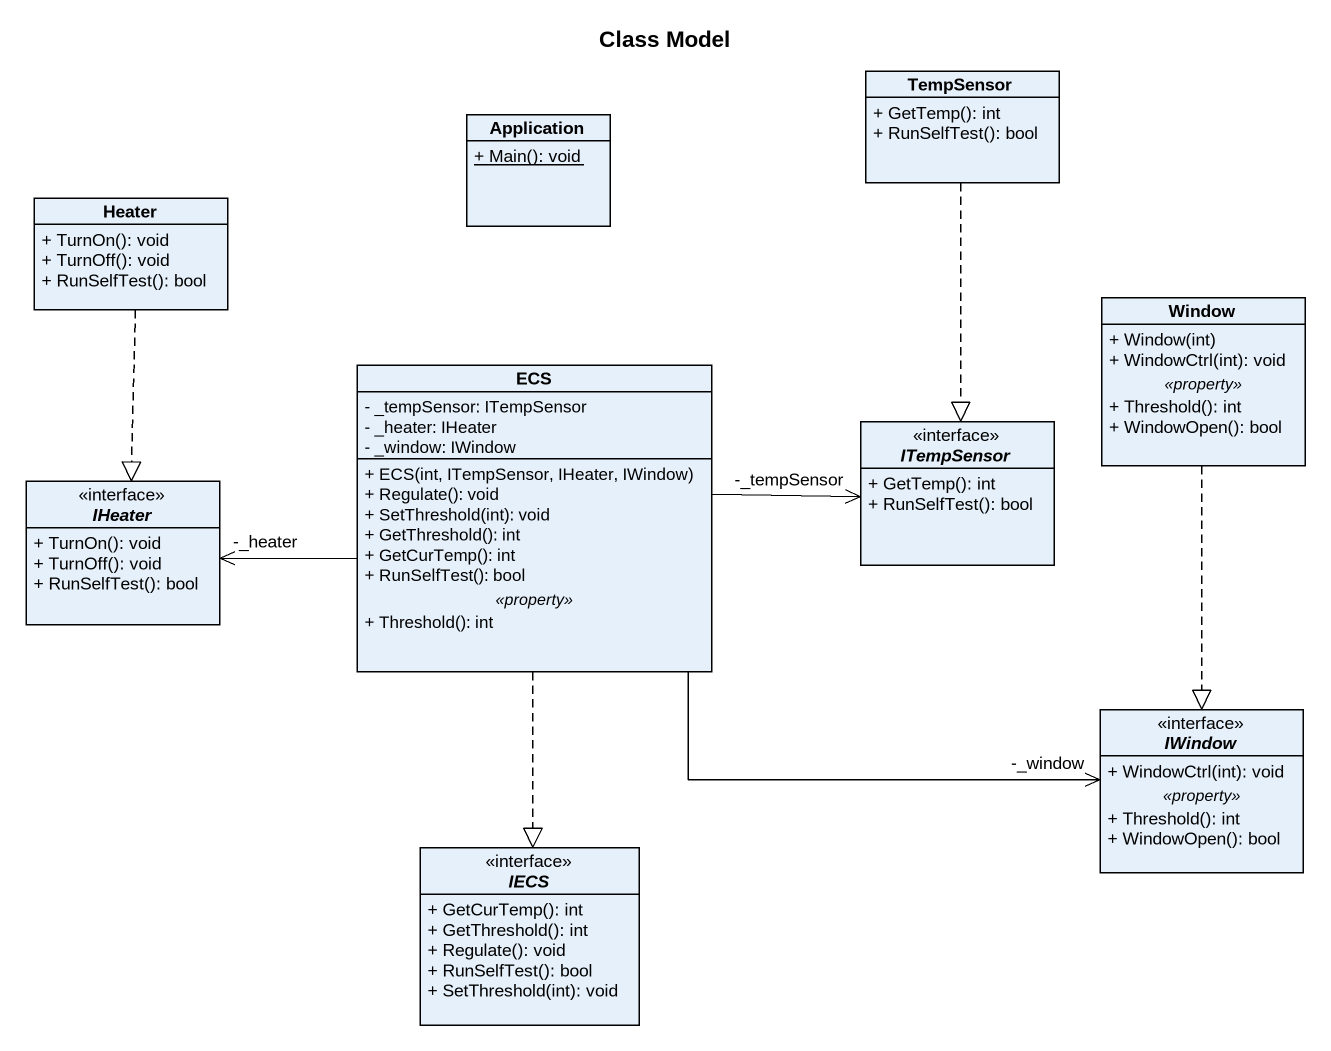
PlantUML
@startuml
title Class Model
hide circle
hide empty members
skinparam classAttributeIconSize 0
class TempSensor {
  + GetTemp(): int
  + RunSelfTest(): bool
}
class Application {
  {static} + Main(): void
}
class Heater {
  + TurnOn(): void
  + TurnOff(): void
  + RunSelfTest(): bool
}
class Window {
  + Window(int)
  + WindowCtrl(int): void
  .. <<property>> ..
  + Threshold(): int
  + WindowOpen(): bool
}
class ECS {
  - _tempSensor: ITempSensor
  - _heater: IHeater
  - _window: IWindow
  --
  + ECS(int, ITempSensor, IHeater, IWindow)
  + Regulate(): void
  + SetThreshold(int): void
  + GetThreshold(): int
  + GetCurTemp(): int
  + RunSelfTest(): bool
  .. <<property>> ..
  + Threshold(): int
}
interface ITempSensor {
  + GetTemp(): int
  + RunSelfTest(): bool
}
interface IHeater {
  + TurnOn(): void
  + TurnOff(): void
  + RunSelfTest(): bool
}
interface IWindow {
  + WindowCtrl(int): void
  .. <<property>> ..
  + Threshold(): int
  + WindowOpen(): bool
}
interface IECS {
  + GetCurTemp(): int
  + GetThreshold(): int
  + Regulate(): void
  + RunSelfTest(): bool
  + SetThreshold(int): void
}
TempSensor ..|> ITempSensor
Heater ..|> IHeater
Window ..|> IWindow
ECS -right-> "-_tempSensor" ITempSensor
ECS -left-> "-_heater" IHeater
ECS -right-> "-_window" IWindow
ECS ..|> IECS
@enduml
